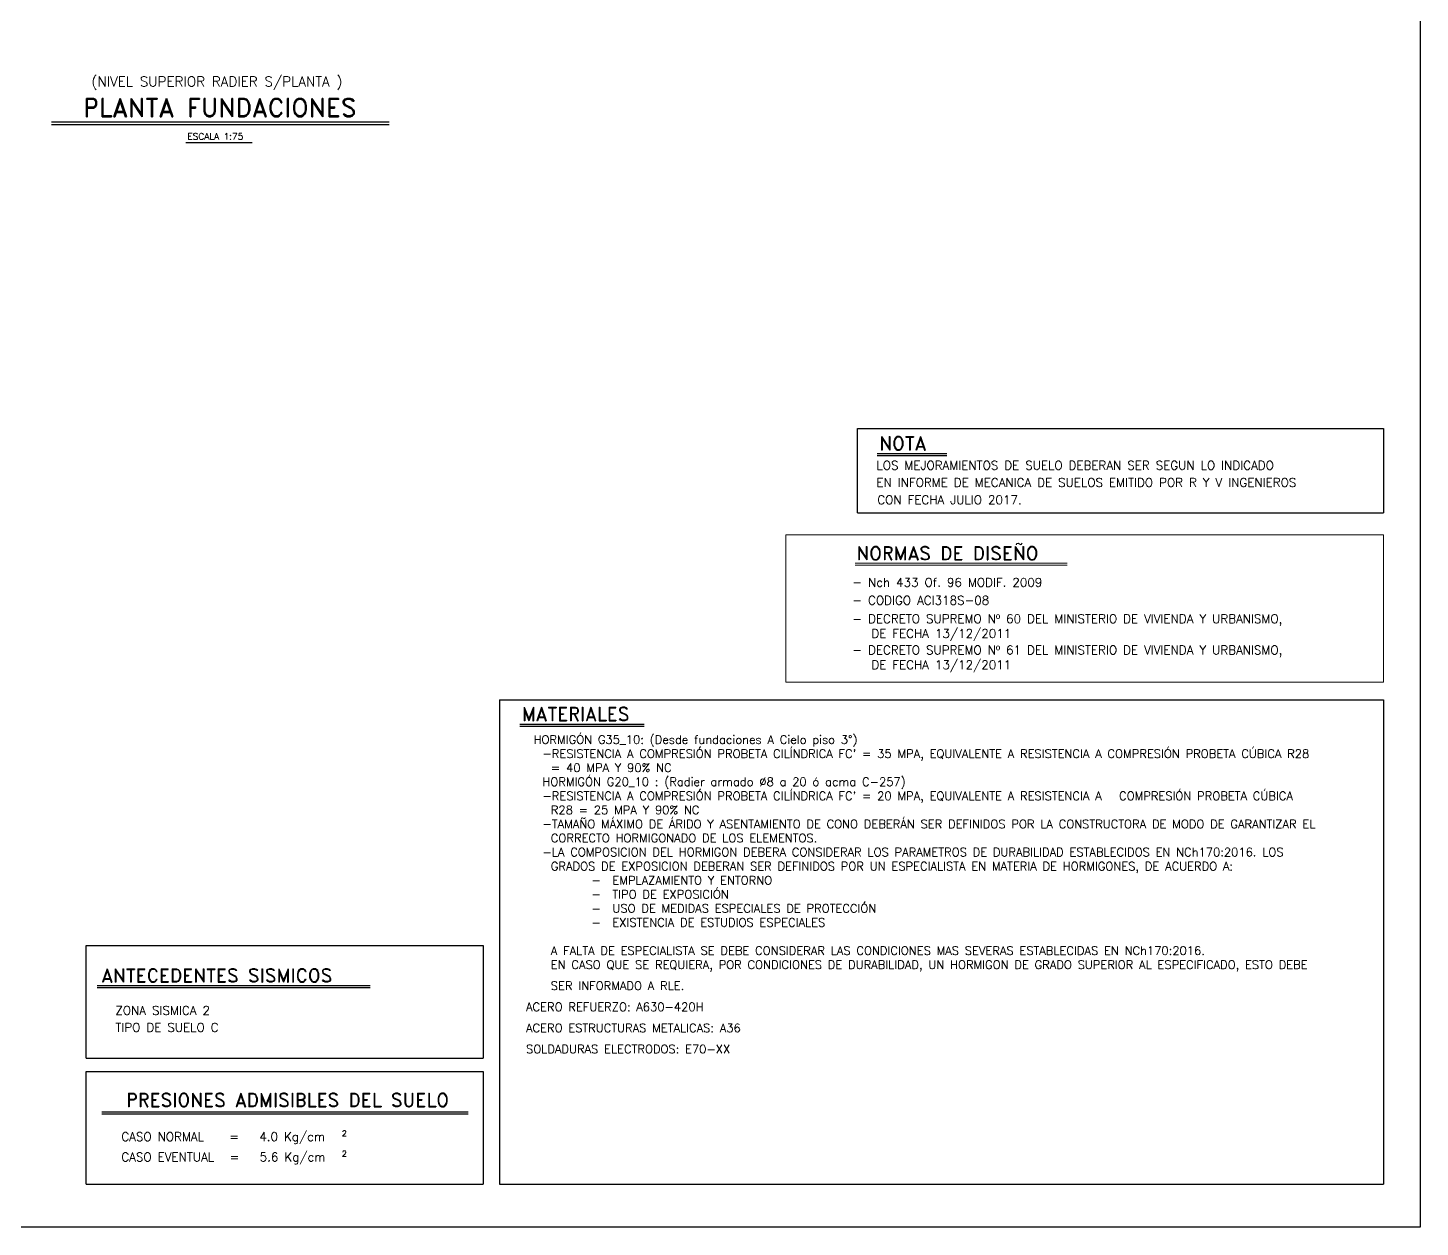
# Model space of a CAD drawing. Extents: x -4 to 6083, y -4 to 8618.
# Drawn here: x 2493 to 6083, y 0 to 3091 of the extents above; entities that cross this region are included whole.
import ezdxf
from ezdxf.enums import TextEntityAlignment as Align

# ---------------------------------------------------------------- set-up
doc = ezdxf.new("R2010")
doc.units = 0
doc.header["$LTSCALE"] = 45
doc.header["$MEASUREMENT"] = 0
doc.layers.get('0').update_dxf_attribs({"linetype": 'CONTINUOUS'})
doc.layers.add('RLA-FORMATO', color=7, linetype='CONTINUOUS')
doc.layers.add('RLA-TEXTOS2', color=6, linetype='CONTINUOUS')
doc.layers.add('RLA-NIVELES', color=3, linetype='CONTINUOUS', lineweight=9)
doc.layers.add('RLA-TEXTOS-1', color=9, linetype='CONTINUOUS', lineweight=9)
doc.styles.add('ROMAND', font='romand', dxfattribs={"height": 31.5})
doc.styles.add('ROMANS', font='ROMANS.shx', dxfattribs={"height": 16.875})
doc.styles.add('SIETE50', font='ROMAND.SHX', dxfattribs={"height": 31.5})

msp = doc.modelspace()

# ---------------------------------------------------------------- linework, layer by layer
at = {"color": 6}
for p, q in [((4682.639, 1993.966), (4862.488, 1993.966)), ((4682.639, 1988.968), (4862.488, 1988.968)), ((3761.011, 1296.615), (4081.432, 1296.615)), ((3761.011, 1291.616), (4081.432, 1291.616)), ((2671.11, 622.614), (3374.89, 622.614)), ((2671.11, 617.615), (3374.89, 617.615)), ((2683.287, 297.263), (3627.746, 297.263)), ((2683.287, 292.264), (3627.746, 292.264))]:
    msp.add_line(p, q, dxfattribs=at)
at = {"layer": 'RLA-FORMATO', "color": 6, "linetype": 'Continuous'}
for p, q in [((6082.5, 8617.5), (6082.5, 0)), ((6082.5, 0), (0, 0))]:
    msp.add_line(p, q, dxfattribs=at)
at = {"layer": 'RLA-FORMATO', "color": 2, "linetype": 'Continuous'}
for p, q in [((4632.207, 2058.187), (5987.664, 2058.187)), ((4632.207, 1841.191), (4632.207, 2058.187)), ((5987.664, 2058.187), (5987.664, 1841.191)), ((4632.207, 1841.191), (5987.664, 1841.191)), ((3708.358, 1358.986), (5987.664, 1358.986)), ((3708.358, 1358.986), (3708.358, 110.429)), ((5987.664, 1358.986), (5987.664, 110.429)), ((2643.145, 726.21), (3666.785, 726.21)), ((2643.145, 435.631), (2643.145, 726.21)), ((3666.785, 726.21), (3666.785, 435.631)), ((2643.145, 435.631), (3666.785, 435.631)), ((2643.145, 401.008), (3666.785, 401.008)), ((2643.145, 110.429), (2643.145, 401.008)), ((3666.785, 401.008), (3666.785, 110.429)), ((2643.145, 110.429), (3666.785, 110.429)), ((3708.358, 110.429), (5987.664, 110.429))]:
    msp.add_line(p, q, dxfattribs=at)
at = {"layer": 'RLA-TEXTOS-1', "color": 2, "linetype": 'Continuous'}
for p, q in [((4446.795, 1784.233), (5987.664, 1784.233)), ((4446.795, 1405.05), (4446.795, 1784.233)), ((5987.664, 1784.233), (5987.664, 1405.05)), ((4446.795, 1405.05), (5987.664, 1405.05))]:
    msp.add_line(p, q, dxfattribs=at)
at = {"layer": 'RLA-TEXTOS-1', "color": 6}
for p, q in [((4625.887, 1711.065), (5172.261, 1711.065)), ((4625.887, 1706.066), (5172.261, 1706.066))]:
    msp.add_line(p, q, dxfattribs=at)
at = {"layer": 'RLA-TEXTOS2', "color": 6}
for p, q in [((2553.529, 2849.243), (3424.085, 2849.243)), ((2553.529, 2841.743), (3424.085, 2841.743))]:
    msp.add_line(p, q, dxfattribs=at)
at = {"layer": 'RLA-TEXTOS2', "color": 3}
msp.add_line((2900.166, 2795.596), (3071.309, 2795.596), dxfattribs=at)

# ---------------------------------------------------------------- texts
at = {"color": 3, "style": 'ROMAND'}
msp.add_text('(NIVEL SUPERIOR RADIER S/PLANTA )', height=25.5, dxfattribs=at).set_placement((2980.29, 2940.158), align=Align.CENTER)
at = {"layer": 'RLA-FORMATO', "color": 3, "style": 'ROMAND'}
for s, height, p in [('LOS MEJORAMIENTOS DE SUELO DEBERAN SER SEGUN LO INDICADO', 22.49435, (4680.533, 1952.402)), ('EN INFORME DE MECANICA DE SUELOS EMITIDO POR R Y V INGENIEROS ', 22.49435, (4680.533, 1908.197)), ('CON FECHA JULIO 2017.', 22.49435, (4682.885, 1863.434)), ('ZONA SISMICA 2', 22.49435, (2718.333, 547.384)), ('TIPO DE SUELO C', 22.49435, (2718.333, 503.534)), ('CASO NORMAL', 22.49435, (2733.73, 222.023)), ('=   4.0 Kg/cm', 22.49435, (3011.889, 222.023)), ('2', 14.996, (3302.166, 234.085)), ('CASO EVENTUAL', 22.49435, (2733.73, 169.526)), ('=   5.6 Kg/cm', 22.49435, (3012.877, 169.526)), ('2', 14.996, (3302.261, 181.987))]:
    msp.add_text(s, height=height, dxfattribs=at).set_placement(p)
at = {"layer": 'RLA-NIVELES', "color": 6, "style": 'ROMAND'}
for s, height, p in [('NOTA', 34.9912, (4687.807, 2002.53)), ('MATERIALES', 34.9912, (3766.179, 1305.178)), ('ANTECEDENTES SISMICOS', 34.99121, (2682.156, 631.177))]:
    msp.add_text(s, height=height, dxfattribs=at).set_placement(p)
msp.add_text('PRESIONES ADMISIBLES DEL SUELO ', height=34.99121, dxfattribs=at).set_placement((3174.532, 327.879), align=Align.MIDDLE)
at = {"layer": 'RLA-TEXTOS-1', "color": 6, "style": 'ROMAND'}
msp.add_text('NORMAS DE DISEÑO', height=34.99118, dxfattribs=at).set_placement((4628.996, 1719.628))
at = {"layer": 'RLA-TEXTOS-1', "color": 3, "style": 'ROMAND'}
for s, p in [('- Nch 433 Of. 96 MODIF. 2009', (4618.499, 1650.67)), ('- CODIGO ACI318S-08', (4618.499, 1604.341)), ('- DECRETO SUPREMO Nº 60 DEL MINISTERIO DE VIVIENDA Y URBANISMO,', (4618.499, 1556.982)), ('DE FECHA 13/12/2011', (4667.55, 1518.89)), ('- DECRETO SUPREMO Nº 61 DEL MINISTERIO DE VIVIENDA Y URBANISMO,', (4618.499, 1476.359)), ('DE FECHA 13/12/2011', (4667.55, 1438.267))]:
    msp.add_text(s, height=22.49433, dxfattribs=at).set_placement(p)
at = {"layer": 'RLA-TEXTOS-1', "color": 3, "insert": (3732.403, 1267.525), "char_height": 21.75, "width": 2253.68158, "attachment_point": 1, "style": 'ROMAND'}
msp.add_mtext("\\pxl2.95,a0.83333;HORMIGÓN G35_10: (Desde fundaciones A Cielo piso 3°)\\P\\pi-1,l5;-RESISTENCIA A COMPRESIÓN PROBETA CILÍNDRICA FC' = 35 MPA, EQUIVALENTE A RESISTENCIA A COMPRESIÓN PROBETA CÚBICA R28 = 40 MPA Y 90% NC \\PHORMIGÓN G20_10 : (Radier armado %%C8 a 20 ó acma C-257)\\P-RESISTENCIA A COMPRESIÓN PROBETA CILÍNDRICA FC' = 20 MPA, EQUIVALENTE A RESISTENCIA A   COMPRESIÓN PROBETA CÚBICA R28 = 25 MPA Y 90% NC\\P\\pt6;-TAMAÑO MÁXIMO DE ÁRIDO Y ASENTAMIENTO DE CONO DEBERÁN SER DEFINIDOS POR LA CONSTRUCTORA DE MODO DE GARANTIZAR EL CORRECTO HORMIGONADO DE LOS ELEMENTOS.\\P\\ptz;-LA COMPOSICION DEL HORMIGON DEBERA CONSIDERAR LOS PARAMETROS DE DURABILIDAD ESTABLECIDOS EN NCh170:2016. LOS GRADOS DE EXPOSICION DEBERAN SER DEFINIDOS POR UN ESPECIALISTA EN MATERIA DE HORMIGONES, DE ACUERDO A:\\P\\pi0,l2.95;          -  EMPLAZAMIENTO Y ENTORNO\\P          -  TIPO DE EXPOSICIÓN\\P          -  USO DE MEDIDAS ESPECIALES DE PROTECCIÓN\\P          -  EXISTENCIA DE ESTUDIOS ESPECIALES \\P\\pl0,a0.25;\\P\\pl5,a0.83333;A FALTA DE ESPECIALISTA SE DEBE CONSIDERAR LAS CONDICIONES MAS SEVERAS ESTABLECIDAS EN NCh170:2016.\\P\\psm1.5;EN CASO QUE SE REQUIERA, POR CONDICIONES DE DURABILIDAD, UN HORMIGON DE GRADO SUPERIOR AL ESPECIFICADO, ESTO DEBE SER INFORMADO A RLE.\\P\\pl0,a0.25;   ACERO REFUERZO: A630-420H  \\P   ACERO ESTRUCTURAS METALICAS: A36\\P\\ps*;   SOLDADURAS ELECTRODOS: E70-XX", dxfattribs=at)
at = {"layer": 'RLA-TEXTOS2', "color": 6, "style": 'SIETE50'}
msp.add_text('PLANTA FUNDACIONES', height=47.25, dxfattribs=at).set_placement((2987.872, 2862.117), align=Align.CENTER)
at = {"layer": 'RLA-TEXTOS2', "color": 3, "style": 'ROMANS'}
msp.add_text('ESCALA 1:75', height=16.875, dxfattribs=at).set_placement((2904.065, 2803.025))

doc.saveas('drawing.dxf')
